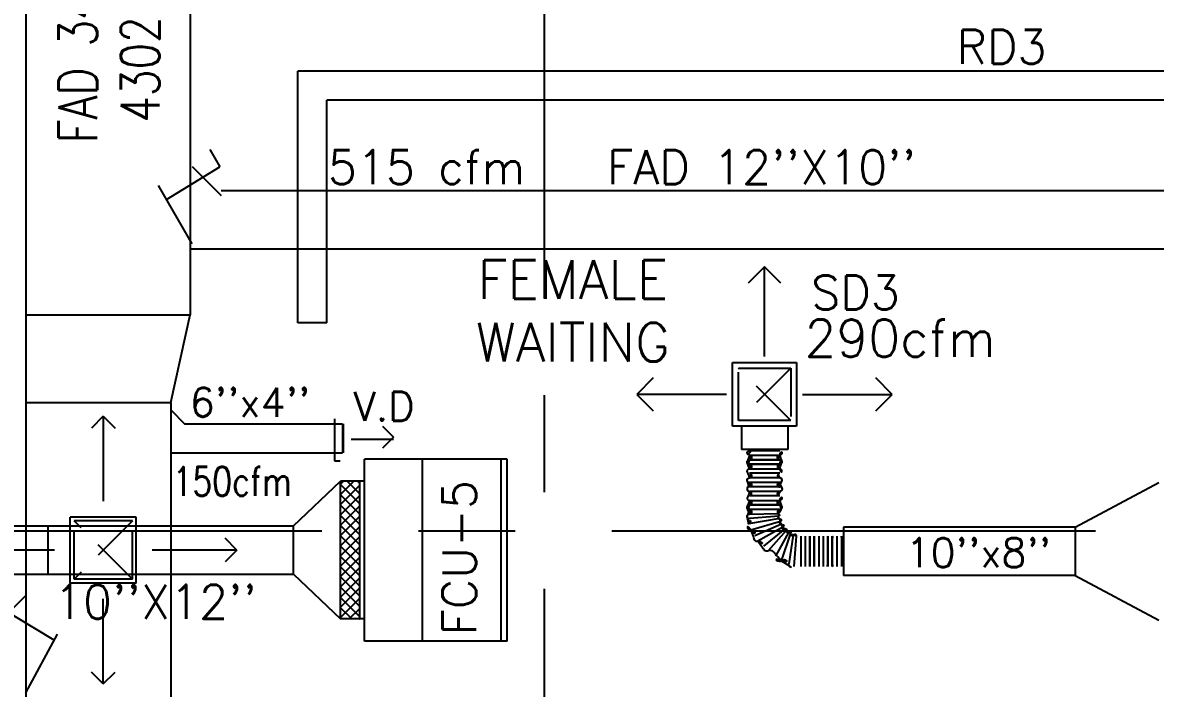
# Model space of a CAD drawing. Extents: x 417866230.2 to 417866327.8, y 43498045.5 to 43498135.4.
# Drawn here: x 417866267.9 to 417866273.75, y 43498073.09 to 43498076.53 of the extents above; entities that cross this region are included whole.
import ezdxf
from ezdxf.enums import TextEntityAlignment as Align

# ---------------------------------------------------------------- set-up
doc = ezdxf.new("R2010")
doc.units = 0
doc.header["$MEASUREMENT"] = 0
doc.linetypes.add('CENTERX2', pattern=[4, 2.5, -0.5, 0.5, -0.5])
doc.linetypes.add('HIDDEN', pattern=[0.375, 0.25, -0.125])
doc.layers.get('0').update_dxf_attribs({"linetype": 'CONTINUOUS'})
for name, color, linetype in [('AXES', 11, 'CENTERX2'), ('DUCT', 6, 'CONTINUOUS'), ('FCU', 6, 'CONTINUOUS'), ('HAT', 12, 'CONTINUOUS'), ('M-AC-FLEX', 3, 'CONTINUOUS'), ('M-EGU.', 2, 'CONTINUOUS'), ('RM-NAME', 9, 'CONTINUOUS'), ('SCD', 2, 'CONTINUOUS'), ('WALL', 4, 'CONTINUOUS')]:
    doc.layers.add(name, color=color, linetype=linetype)
doc.styles.add('ROMANS', font='ROMANS.shx', dxfattribs={"width": 0.6})

# ---------------------------------------------------------------- blocks, each defined once
blk = doc.blocks.new('RM1')
at = {"layer": 'RM-NAME', "style": 'ROMANS'}
for tag, p in [('ROOMNAME1', (0, 323.8)), ('ROOMNAME2', (0, 0))]:
    blk.add_attdef(tag, text='', height=200, dxfattribs=at).set_placement(p, align=Align.MIDDLE)
blk = doc.blocks.new('*X118')
at = {"color": 0}
for p, q in [((23911.7, -1650.2), (23966, -1595.9)), ((23911.7, -1597.2), (23912.9, -1595.9)), ((23969.8, -1695.9), (23911.7, -1637.8)), ((23919, -1695.9), (24019, -1595.9)), ((24022.8, -1695.9), (23922.8, -1595.9)), ((23972, -1695.9), (24072, -1595.9)), ((24075.9, -1695.9), (23975.9, -1595.9)), ((24025.1, -1695.9), (24125.1, -1595.9)), ((24128.9, -1695.9), (24028.9, -1595.9)), ((24078.1, -1695.9), (24178.1, -1595.9)), ((24181.9, -1695.9), (24081.9, -1595.9)), ((24131.1, -1695.9), (24231.1, -1595.9)), ((24235, -1695.9), (24135, -1595.9)), ((24184.2, -1695.9), (24284.2, -1595.9)), ((24288, -1695.9), (24188, -1595.9)), ((24237.2, -1695.9), (24337.2, -1595.9)), ((24341, -1695.9), (24241, -1595.9)), ((24290.2, -1695.9), (24390.2, -1595.9)), ((24394.1, -1695.9), (24294.1, -1595.9)), ((24343.3, -1695.9), (24443.3, -1595.9)), ((24447.1, -1695.9), (24347.1, -1595.9)), ((24396.3, -1695.9), (24496.3, -1595.9)), ((24500.1, -1695.9), (24400.1, -1595.9)), ((24449.3, -1695.9), (24549.3, -1595.9)), ((24553.2, -1695.9), (24453.2, -1595.9)), ((24502.4, -1695.9), (24602.4, -1595.9)), ((24606.2, -1695.9), (24506.2, -1595.9)), ((24555.4, -1695.9), (24623.7, -1627.6)), ((24623.7, -1660.4), (24559.2, -1595.9)), ((24623.7, -1607.4), (24612.3, -1595.9)), ((23916.8, -1695.9), (23911.7, -1690.9)), ((24608.4, -1695.9), (24623.7, -1680.7))]:
    blk.add_line(p, q, dxfattribs=at)

msp = doc.modelspace()

# ---------------------------------------------------------------- linework, layer by layer
at = {"layer": 'AXES'}
for p, q in [((417866270.5969, 43498063.1021), (417866270.5969, 43498121.9221)), ((417866230.9454, 43498073.9021), (417866300.0369, 43498073.9021))]:
    msp.add_line(p, q, dxfattribs=at)
at = {"layer": 'DUCT'}
for p, q in [((417866267.9154, 43498081.8569), (417866267.9154, 43498067.7049)), ((417866268.7654, 43498081.8569), (417866268.7654, 43498075.0186)), ((417866268.8673, 43498075.8719), (417866268.9193, 43498075.7818)), ((417866268.6423, 43498075.6145), (417866268.9193, 43498075.7818)), ((417866268.775, 43498075.7847), (417866268.925, 43498075.6347)), ((417866268.775, 43498075.3847), (417866268.6011, 43498075.6858)), ((417866268.925, 43498075.6597), (417866277.1999, 43498075.6597)), ((417866268.7654, 43498075.3597), (417866277.1999, 43498075.3597)), ((417866267.9154, 43498075.0186), (417866268.7654, 43498075.0186)), ((417866268.6654, 43498074.5641), (417866268.7654, 43498075.0186)), ((417866267.9154, 43498074.5641), (417866268.6654, 43498074.5641)), ((417866268.6654, 43498074.5641), (417866268.6654, 43498072.9124)), ((417866268.6654, 43498074.5266), (417866268.7367, 43498074.4552)), ((417866268.7367, 43498074.4552), (417866269.5526, 43498074.4552)), ((417866269.5116, 43498074.4796), (417866269.5116, 43498074.2632)), ((417866269.5526, 43498074.4552), (417866269.5526, 43498074.3052)), ((417866269.5561, 43498074.4552), (417866269.5561, 43498074.3052)), ((417866268.6654, 43498074.3052), (417866269.5526, 43498074.3052)), ((417866269.5116, 43498074.2632), (417866269.5403, 43498074.2632)), ((417866269.2986, 43498073.9271), (417866269.5421, 43498074.1581)), ((417866273.3398, 43498073.9203), (417866273.7719, 43498074.1513)), ((417866259.1301, 43498073.9271), (417866269.2986, 43498073.9271)), ((417866268.0312, 43498073.6771), (417866268.0312, 43498073.9271)), ((417866269.2986, 43498073.6771), (417866269.2986, 43498073.9271)), ((417866273.3398, 43498073.9203), (417866272.1419, 43498073.9203)), ((417866272.1419, 43498073.9203), (417866272.1419, 43498073.6703)), ((417866273.3398, 43498073.9203), (417866273.3398, 43498073.6703)), ((417866259.1301, 43498073.6771), (417866269.2986, 43498073.6771)), ((417866269.2986, 43498073.6771), (417866269.5421, 43498073.4461)), ((417866273.3398, 43498073.6703), (417866272.1419, 43498073.6703)), ((417866273.3398, 43498073.6703), (417866273.7719, 43498073.4393)), ((417866267.9154, 43498073.5675), (417866267.7622, 43498073.4143)), ((417866268.0619, 43498073.3358), (417866267.7483, 43498073.5251)), ((417866267.9154, 43498073.0643), (417866268.0788, 43498073.3671))]:
    msp.add_line(p, q, dxfattribs=at)
at = {"layer": 'FCU', "color": 6}
for p, q in [((417866270.4041, 43498074.2721), (417866269.6671, 43498074.2721)), ((417866269.6671, 43498073.3321), (417866269.6671, 43498074.2721)), ((417866269.9671, 43498073.3321), (417866269.9671, 43498074.2721)), ((417866270.4041, 43498073.3321), (417866270.4041, 43498074.2721)), ((417866270.4041, 43498073.3321), (417866269.6671, 43498073.3321))]:
    msp.add_line(p, q, dxfattribs=at)
at = {"layer": 'FCU', "color": 3}
for p, q in [((417866270.3721, 43498073.3321), (417866270.3721, 43498074.2721)), ((417866269.5421, 43498073.4461), (417866269.5421, 43498074.1581)), ((417866269.6671, 43498074.1581), (417866269.5421, 43498074.1581)), ((417866269.6421, 43498073.4461), (417866269.6421, 43498074.1581)), ((417866269.6671, 43498073.4461), (417866269.5421, 43498073.4461))]:
    msp.add_line(p, q, dxfattribs=at)
at = {"layer": 'M-AC-FLEX', "color": 11}
for p, q in [((417866271.6558, 43498074.2924), (417866271.8128, 43498074.2924)), ((417866271.8128, 43498074.2689), (417866271.6558, 43498074.2689)), ((417866271.8128, 43498074.2689), (417866271.6558, 43498074.2689)), ((417866271.6558, 43498074.2689), (417866271.8128, 43498074.2689)), ((417866271.813, 43498074.3155), (417866271.656, 43498074.3155)), ((417866271.8128, 43498074.2455), (417866271.6558, 43498074.2455)), ((417866271.6558, 43498074.2455), (417866271.8128, 43498074.2455)), ((417866271.8128, 43498074.2455), (417866271.6558, 43498074.2455)), ((417866271.6558, 43498074.222), (417866271.8128, 43498074.222)), ((417866271.813, 43498074.199), (417866271.656, 43498074.199)), ((417866271.813, 43498074.1755), (417866271.656, 43498074.1755)), ((417866271.813, 43498074.152), (417866271.656, 43498074.152)), ((417866271.813, 43498074.152), (417866271.656, 43498074.152)), ((417866271.813, 43498074.152), (417866271.656, 43498074.152)), ((417866271.813, 43498074.152), (417866271.656, 43498074.152)), ((417866271.813, 43498074.152), (417866271.656, 43498074.152)), ((417866271.813, 43498074.1286), (417866271.656, 43498074.1286)), ((417866271.813, 43498074.1286), (417866271.656, 43498074.1286)), ((417866271.813, 43498074.1286), (417866271.656, 43498074.1286)), ((417866271.813, 43498074.1286), (417866271.656, 43498074.1286)), ((417866271.813, 43498074.1286), (417866271.656, 43498074.1286)), ((417866271.813, 43498074.1051), (417866271.656, 43498074.1051)), ((417866271.6558, 43498074.0586), (417866271.8128, 43498074.0586)), ((417866271.8128, 43498074.0351), (417866271.6558, 43498074.0351)), ((417866271.6558, 43498074.0351), (417866271.8128, 43498074.0351)), ((417866271.813, 43498074.0817), (417866271.656, 43498074.0817)), ((417866271.8128, 43498074.0117), (417866271.6558, 43498074.0117)), ((417866271.6558, 43498073.9882), (417866271.8061, 43498073.9903)), ((417866271.8082, 43498073.9772), (417866271.6558, 43498073.9647)), ((417866271.8132, 43498073.9648), (417866271.6519, 43498073.9378)), ((417866271.8162, 43498073.9502), (417866271.6632, 43498073.9044)), ((417866271.8216, 43498073.9356), (417866271.6837, 43498073.8749)), ((417866271.8287, 43498073.9204), (417866271.6991, 43498073.8483)), ((417866271.8371, 43498073.9106), (417866271.7291, 43498073.8226)), ((417866271.8483, 43498073.9049), (417866271.7533, 43498073.799)), ((417866271.86, 43498073.8967), (417866271.7907, 43498073.7704)), ((417866271.8693, 43498073.8887), (417866271.821, 43498073.7461)), ((417866271.8822, 43498073.8816), (417866271.8601, 43498073.7316)), ((417866271.8977, 43498073.8738), (417866271.8857, 43498073.7176)), ((417866271.9212, 43498073.8738), (417866271.9212, 43498073.7168)), ((417866271.9446, 43498073.8738), (417866271.9446, 43498073.7168)), ((417866271.9681, 43498073.8738), (417866271.9681, 43498073.7168)), ((417866271.9681, 43498073.7166), (417866271.9681, 43498073.8736)), ((417866271.9912, 43498073.8738), (417866271.9912, 43498073.7168)), ((417866271.9912, 43498073.7166), (417866271.9912, 43498073.8736)), ((417866272.0146, 43498073.8738), (417866272.0146, 43498073.7168)), ((417866272.0146, 43498073.8738), (417866272.0146, 43498073.7168)), ((417866272.0381, 43498073.8738), (417866272.0381, 43498073.7168)), ((417866272.0381, 43498073.8738), (417866272.0381, 43498073.7168)), ((417866272.0615, 43498073.8738), (417866272.0615, 43498073.7168)), ((417866272.0615, 43498073.8738), (417866272.0615, 43498073.7168)), ((417866272.0615, 43498073.7166), (417866272.0615, 43498073.8736)), ((417866272.0615, 43498073.7166), (417866272.0615, 43498073.8736)), ((417866272.0846, 43498073.8738), (417866272.0846, 43498073.7168)), ((417866272.0846, 43498073.8738), (417866272.0846, 43498073.7168)), ((417866272.0846, 43498073.7166), (417866272.0846, 43498073.8736)), ((417866272.0846, 43498073.7166), (417866272.0846, 43498073.8736)), ((417866272.1081, 43498073.8738), (417866272.1081, 43498073.7168)), ((417866272.1081, 43498073.8738), (417866272.1081, 43498073.7168)), ((417866272.1315, 43498073.8738), (417866272.1315, 43498073.7168)), ((417866272.1315, 43498073.8738), (417866272.1315, 43498073.7168))]:
    msp.add_line(p, q, dxfattribs=at)
at = {"layer": 'M-AC-FLEX'}
for points in [[(417866271.6558, 43498074.2924, -1), (417866271.6558, 43498074.2689, 1), (417866271.6558, 43498074.2455)], [(417866271.6558, 43498074.2455, -1), (417866271.6558, 43498074.2689)], [(417866271.6558, 43498074.2689, 1), (417866271.6558, 43498074.2455)], [(417866271.6558, 43498074.222, 1), (417866271.6558, 43498074.2455, -1), (417866271.6558, 43498074.2689)], [(417866271.6558, 43498074.2689, 1), (417866271.6558, 43498074.2455)], [(417866271.6558, 43498074.2455, -1), (417866271.6558, 43498074.2689)], [(417866271.6663, 43498074.3216, -0.274445), (417866271.656, 43498074.3155, 1.018005), (417866271.656, 43498074.2924)], [(417866271.6558, 43498074.2689, 1), (417866271.6558, 43498074.2924)], [(417866271.8128, 43498074.2924, 1), (417866271.8128, 43498074.2689, -1), (417866271.8128, 43498074.2455)], [(417866271.8128, 43498074.222, -1), (417866271.8128, 43498074.2455, 1), (417866271.8128, 43498074.2689)], [(417866271.8027, 43498074.3216, 0.274445), (417866271.813, 43498074.3155, -0.008922), (417866271.8134, 43498074.3155)], [(417866271.8128, 43498074.2924, 0.999838), (417866271.8132, 43498074.3155)], [(417866271.8128, 43498074.2455, 1), (417866271.8128, 43498074.2689)], [(417866271.8128, 43498074.2689, -1), (417866271.8128, 43498074.2455)], [(417866271.8132, 43498074.2924, -0.004461), (417866271.813, 43498074.2924)], [(417866271.656, 43498074.1286, 1), (417866271.656, 43498074.152, -1), (417866271.656, 43498074.1755, 1), (417866271.656, 43498074.199, -1.018005), (417866271.656, 43498074.222)], [(417866271.6558, 43498074.2455, -1), (417866271.6558, 43498074.222)], [(417866271.8128, 43498074.222, -0.999838), (417866271.8132, 43498074.199)], [(417866271.8132, 43498074.222, 0.004461), (417866271.813, 43498074.222)], [(417866271.656, 43498074.1286, 1), (417866271.656, 43498074.152, -0.67797), (417866271.6479, 43498074.1723, -0.67797)], [(417866271.656, 43498074.152, -1), (417866271.656, 43498074.1286, 1), (417866271.656, 43498074.1051, -1), (417866271.656, 43498074.0817, 1.018005), (417866271.656, 43498074.0586)], [(417866271.656, 43498074.152, -1), (417866271.656, 43498074.1286, 0.67797), (417866271.6479, 43498074.1083, 0.67797)], [(417866271.656, 43498074.1286, 1), (417866271.656, 43498074.152, -0.204245), (417866271.6475, 43498074.1556, -0.204245)], [(417866271.656, 43498074.1286, 1), (417866271.656, 43498074.152, -0.204245), (417866271.6475, 43498074.1556, -0.204245)], [(417866271.656, 43498074.1286, 1), (417866271.656, 43498074.152, -0.204245), (417866271.6475, 43498074.1556, -0.204245)], [(417866271.6475, 43498074.1556, 0.204245), (417866271.656, 43498074.152)], [(417866271.656, 43498074.1286, 1), (417866271.656, 43498074.152, -0.204245), (417866271.6475, 43498074.1556, -0.204245)], [(417866271.6475, 43498074.1556, 0.204245), (417866271.656, 43498074.152)], [(417866271.656, 43498074.152, -1), (417866271.656, 43498074.1286, 0.204245), (417866271.6475, 43498074.125, 0.204245)], [(417866271.656, 43498074.152, -1), (417866271.656, 43498074.1286, 0.204245), (417866271.6475, 43498074.125, 0.204245)], [(417866271.656, 43498074.152, -1), (417866271.656, 43498074.1286, 0.204245), (417866271.6475, 43498074.125, 0.204245)], [(417866271.656, 43498074.152, -1), (417866271.656, 43498074.1286, 0.204245), (417866271.6475, 43498074.125, 0.204245)], [(417866271.656, 43498074.1286, 1), (417866271.656, 43498074.152)], [(417866271.656, 43498074.152, -1), (417866271.656, 43498074.1286)], [(417866271.813, 43498074.1286, -1), (417866271.813, 43498074.152, 1), (417866271.813, 43498074.1755, -1), (417866271.813, 43498074.199, 0.008922), (417866271.8134, 43498074.199, 0.008922)], [(417866271.813, 43498074.1286, -1), (417866271.813, 43498074.152, 0.67797), (417866271.821, 43498074.1723, 0.67797)], [(417866271.813, 43498074.1286, -1), (417866271.813, 43498074.152, 0.204245), (417866271.8214, 43498074.1556, 0.204245)], [(417866271.813, 43498074.1286, -1), (417866271.813, 43498074.152, 0.204245), (417866271.8214, 43498074.1556, 0.204245)], [(417866271.813, 43498074.1286, -1), (417866271.813, 43498074.152, 0.204245), (417866271.8214, 43498074.1556, 0.204245)], [(417866271.813, 43498074.1286, -1), (417866271.813, 43498074.152, 0.000001), (417866271.813, 43498074.152, 0.000001)], [(417866271.813, 43498074.152, 1), (417866271.813, 43498074.1286, -1), (417866271.813, 43498074.1051, 1), (417866271.813, 43498074.0817, -0.008922), (417866271.8134, 43498074.0817, -0.008922)], [(417866271.813, 43498074.152, 1), (417866271.813, 43498074.1286, -0.204245), (417866271.8214, 43498074.125, -0.204245)], [(417866271.813, 43498074.1286, -1), (417866271.813, 43498074.152)], [(417866271.813, 43498074.152, 1), (417866271.813, 43498074.1286, -0.204245), (417866271.8214, 43498074.125, -0.204245)], [(417866271.813, 43498074.152, 1), (417866271.813, 43498074.1286, -0.67797), (417866271.821, 43498074.1083, -0.67797)], [(417866271.813, 43498074.152, 1), (417866271.813, 43498074.1286, -0.000001), (417866271.813, 43498074.1286, -0.000001)], [(417866271.813, 43498074.152, 1), (417866271.813, 43498074.1286)], [(417866271.813, 43498074.152, 1), (417866271.813, 43498074.1286, -0.204245), (417866271.8214, 43498074.125, -0.204245)], [(417866271.8214, 43498074.1556, -0.204245), (417866271.813, 43498074.152)], [(417866271.8214, 43498074.1556, -0.204245), (417866271.813, 43498074.152)], [(417866271.6475, 43498074.125, -0.204245), (417866271.656, 43498074.1286)], [(417866271.6475, 43498074.125, -0.204245), (417866271.656, 43498074.1286)], [(417866271.8214, 43498074.125, 0.204245), (417866271.813, 43498074.1286)], [(417866271.8214, 43498074.125, 0.204245), (417866271.813, 43498074.1286)], [(417866271.6558, 43498074.0586, -1), (417866271.6558, 43498074.0351, 1), (417866271.6558, 43498074.0117)], [(417866271.6558, 43498073.9882, 1), (417866271.6558, 43498074.0117, -1), (417866271.6558, 43498074.0351)], [(417866271.6558, 43498074.0351, 1), (417866271.6558, 43498074.0117)], [(417866271.6558, 43498074.0117, -1), (417866271.6558, 43498074.0351)], [(417866271.6558, 43498074.0351, 1), (417866271.6558, 43498074.0586)], [(417866271.8128, 43498074.0586, 1), (417866271.8128, 43498074.0351, -1), (417866271.8128, 43498074.0117)], [(417866271.8061, 43498073.9903, -0.736653), (417866271.8128, 43498074.0117, 1), (417866271.8128, 43498074.0351)], [(417866271.8128, 43498074.0586, 0.999838), (417866271.8132, 43498074.0817)], [(417866271.8128, 43498074.0351, -1), (417866271.8128, 43498074.0117)], [(417866271.8132, 43498074.0586, -0.004461), (417866271.813, 43498074.0586)], [(417866271.6558, 43498074.0117, -1), (417866271.6558, 43498073.9882, 1), (417866271.6558, 43498073.9647)], [(417866271.6522, 43498073.9378, 0.575939), (417866271.6558, 43498073.9647, -1), (417866271.6558, 43498073.9882)], [(417866271.6558, 43498074.0117, -0.606794), (417866271.6654, 43498073.9932, -0.606794)], [(417866271.8128, 43498074.0117, 0.606794), (417866271.8032, 43498073.9932, 0.606794)], [(417866271.8178, 43498073.9512, 0.78893), (417866271.8124, 43498073.9648, -1.030272), (417866271.8082, 43498073.9772)], [(417866271.8082, 43498073.9772, 0.635837), (417866271.8061, 43498073.9903, 0.724161)], [(417866271.6632, 43498073.9044, -0.665042), (417866271.6519, 43498073.9378)], [(417866271.8287, 43498073.9204, 0.850272), (417866271.8247, 43498073.9362, -1.072461), (417866271.8178, 43498073.9512)], [(417866271.849, 43498073.9062, 0.698197), (417866271.8371, 43498073.9106, -1.180405), (417866271.8287, 43498073.9204)], [(417866271.6632, 43498073.9044, -0.652763), (417866271.6837, 43498073.8749, 0.764077), (417866271.6991, 43498073.8483, -0.428567), (417866271.7291, 43498073.8226, 0.696093), (417866271.7533, 43498073.799)], [(417866271.8693, 43498073.8887, 1.125229), (417866271.86, 43498073.8967, -1.12511), (417866271.849, 43498073.9062, -0.893954)], [(417866271.8977, 43498073.8735, 0.879519), (417866271.8822, 43498073.8816, -1.034976), (417866271.8693, 43498073.8887)], [(417866271.9212, 43498073.8738, -0.987495), (417866271.8977, 43498073.8735, -0.606794)], [(417866271.9212, 43498073.8738, -1), (417866271.9446, 43498073.8738)], [(417866271.9681, 43498073.8738, -1), (417866271.9446, 43498073.8738, 1), (417866271.9212, 43498073.8738)], [(417866271.9446, 43498073.8738, 1), (417866271.9681, 43498073.8738)], [(417866271.9681, 43498073.8734, 0.00451), (417866271.9681, 43498073.8736, -1.018005), (417866271.9912, 43498073.8736)], [(417866271.9912, 43498073.8738, 1), (417866272.0146, 43498073.8738, -1), (417866272.0381, 43498073.8738)], [(417866272.0146, 43498073.8738, -1), (417866271.9912, 43498073.8738)], [(417866272.0381, 43498073.8738, 1), (417866272.0146, 43498073.8738)], [(417866272.0146, 43498073.8738, -1), (417866272.0381, 43498073.8738)], [(417866272.0615, 43498073.8738, -1), (417866272.0381, 43498073.8738, 1), (417866272.0146, 43498073.8738)], [(417866272.0381, 43498073.8738, 1), (417866272.0615, 43498073.8738)], [(417866272.0615, 43498073.8738, -0.412332), (417866272.0499, 43498073.8621, -0.412332)], [(417866272.0846, 43498073.8734, -0.00451), (417866272.0846, 43498073.8736, 1.018005), (417866272.0615, 43498073.8736)], [(417866272.0615, 43498073.8734, 0.00451), (417866272.0615, 43498073.8736, -1.018005), (417866272.0846, 43498073.8736)], [(417866272.0846, 43498073.8738, 1), (417866272.1081, 43498073.8738, -1), (417866272.1315, 43498073.8738)], [(417866272.0846, 43498073.8738, 0.412332), (417866272.0963, 43498073.8621, 0.412332)], [(417866272.1081, 43498073.8738, -1), (417866272.0846, 43498073.8738)], [(417866272.1081, 43498073.8738, -1), (417866272.1315, 43498073.8738)], [(417866272.1419, 43498073.8622, -0.380677), (417866272.1315, 43498073.8738, 1), (417866272.1081, 43498073.8738)], [(417866272.1315, 43498073.8738, 1), (417866272.1081, 43498073.8738)], [(417866272.1315, 43498073.8738, 0.380677), (417866272.1419, 43498073.8622, 0.380677)], [(417866271.821, 43498073.7461, -0.604437), (417866271.7907, 43498073.7704, 0.497993), (417866271.7533, 43498073.799)], [(417866271.8208, 43498073.7457, -0.562442), (417866271.8601, 43498073.7316, 0.803591), (417866271.8857, 43498073.7176)], [(417866271.8857, 43498073.7176, -0.661578), (417866271.9212, 43498073.7168, 1), (417866271.9446, 43498073.7168)], [(417866271.9681, 43498073.7168, 1), (417866271.9446, 43498073.7168, -1), (417866271.9212, 43498073.7168)], [(417866271.9681, 43498073.7168, 0.999838), (417866271.9912, 43498073.7164)], [(417866271.9912, 43498073.7168, -0.999838), (417866271.9681, 43498073.7164)], [(417866271.9681, 43498073.7164, -0.004461), (417866271.9681, 43498073.7166)], [(417866271.9681, 43498073.7166, 0.008922), (417866271.9681, 43498073.7162)], [(417866271.9912, 43498073.7168, -1), (417866272.0146, 43498073.7168, 1), (417866272.0381, 43498073.7168)], [(417866271.9912, 43498073.7168, 0.00451), (417866271.9912, 43498073.7166, -0.008922), (417866271.9912, 43498073.7162)], [(417866271.9912, 43498073.7164, 0.004461), (417866271.9912, 43498073.7166)], [(417866272.0615, 43498073.7168, 1), (417866272.0381, 43498073.7168, -1), (417866272.0146, 43498073.7168)], [(417866272.0615, 43498073.7168, 0.412332), (417866272.0499, 43498073.7285, 0.412332)], [(417866272.0615, 43498073.7168, -0.00451), (417866272.0615, 43498073.7166, 0.008922), (417866272.0615, 43498073.7162)], [(417866272.0846, 43498073.7168, -0.999838), (417866272.0615, 43498073.7164)], [(417866272.0615, 43498073.7168, 0.999838), (417866272.0846, 43498073.7164)], [(417866272.0615, 43498073.7168, 0.999838), (417866272.0846, 43498073.7164)], [(417866272.0846, 43498073.7168, -0.999838), (417866272.0615, 43498073.7164)], [(417866272.0615, 43498073.7164, -0.004461), (417866272.0615, 43498073.7166)], [(417866272.0615, 43498073.7164, -0.004461), (417866272.0615, 43498073.7166)], [(417866272.0615, 43498073.7166, 0.008922), (417866272.0615, 43498073.7162)], [(417866272.0846, 43498073.7168, -0.412332), (417866272.0963, 43498073.7285, -0.412332)], [(417866272.0846, 43498073.7168, -1), (417866272.1081, 43498073.7168, 1), (417866272.1315, 43498073.7168)], [(417866272.0846, 43498073.7168, 0.00451), (417866272.0846, 43498073.7166, -0.008922), (417866272.0846, 43498073.7162)], [(417866272.0846, 43498073.7164, 0.004461), (417866272.0846, 43498073.7166)], [(417866272.0846, 43498073.7166, -0.008922), (417866272.0846, 43498073.7162)], [(417866272.0846, 43498073.7164, 0.004461), (417866272.0846, 43498073.7166)], [(417866272.1419, 43498073.7285, 0.380677), (417866272.1315, 43498073.7168, -1), (417866272.1081, 43498073.7168)]]:
    msp.add_lwpolyline(points, format="xyb", dxfattribs=at)
at = {"layer": 'M-EGU.'}
for p, q in [((417866271.7345, 43498075.2666), (417866271.6496, 43498075.1817)), ((417866271.8193, 43498075.1817), (417866271.7345, 43498075.2666)), ((417866271.7345, 43498074.8032), (417866271.7345, 43498075.2666)), ((417866271.5695, 43498074.7716), (417866271.8995, 43498074.7716)), ((417866271.5695, 43498074.4416), (417866271.5695, 43498074.7716)), ((417866271.8995, 43498074.7716), (417866271.8995, 43498074.4416)), ((417866271.1593, 43498074.6914), (417866271.0745, 43498074.6066)), ((417866272.3945, 43498074.6066), (417866272.3096, 43498074.6914)), ((417866271.0745, 43498074.6066), (417866271.1593, 43498074.5217)), ((417866271.5379, 43498074.6066), (417866271.0745, 43498074.6066)), ((417866271.9311, 43498074.6066), (417866272.3945, 43498074.6066)), ((417866272.3096, 43498074.5217), (417866272.3945, 43498074.6066)), ((417866268.3161, 43498074.4933), (417866268.255, 43498074.4322)), ((417866268.3161, 43498074.4933), (417866268.3161, 43498074.0545)), ((417866268.3161, 43498074.4933), (417866268.3772, 43498074.4322)), ((417866269.7593, 43498074.4419), (417866269.8159, 43498074.3853)), ((417866271.8995, 43498074.4416), (417866271.5695, 43498074.4416)), ((417866271.6145, 43498074.4416), (417866271.6145, 43498074.3216)), ((417866271.8545, 43498074.4416), (417866271.8545, 43498074.3216)), ((417866269.8159, 43498074.3853), (417866269.7593, 43498074.3288)), ((417866269.5981, 43498074.3751), (417866269.8159, 43498074.3751)), ((417866271.8545, 43498074.3216), (417866271.6145, 43498074.3216)), ((417866268.1457, 43498073.6317), (417866268.1457, 43498073.9725)), ((417866268.4865, 43498073.9725), (417866268.1457, 43498073.9725)), ((417866268.4865, 43498073.6317), (417866268.4865, 43498073.9725)), ((417866269.0073, 43498073.8021), (417866268.9462, 43498073.8632)), ((417866268.0638, 43498073.8021), (417866267.6249, 43498073.8021)), ((417866269.0073, 43498073.8021), (417866268.5685, 43498073.8021)), ((417866269.0073, 43498073.8021), (417866268.9462, 43498073.741)), ((417866268.4865, 43498073.6317), (417866268.1457, 43498073.6317)), ((417866268.3161, 43498073.1109), (417866268.3161, 43498073.5497)), ((417866268.3161, 43498073.1109), (417866268.255, 43498073.172)), ((417866268.3161, 43498073.1109), (417866268.3772, 43498073.172))]:
    msp.add_line(p, q, dxfattribs=at)
at = {"layer": 'M-EGU.', "linetype": 'HIDDEN'}
for p, q in [((417866271.8695, 43498074.4716), (417866271.5995, 43498074.7416)), ((417866271.8695, 43498074.7416), (417866271.5995, 43498074.4716)), ((417866271.5995, 43498074.7416), (417866271.8695, 43498074.7416)), ((417866271.5995, 43498074.4716), (417866271.5995, 43498074.7416)), ((417866271.8695, 43498074.7416), (417866271.8695, 43498074.4716)), ((417866271.8695, 43498074.4716), (417866271.5995, 43498074.4716)), ((417866268.4665, 43498073.6517), (417866268.1657, 43498073.9525)), ((417866268.4665, 43498073.9525), (417866268.1657, 43498073.6517)), ((417866268.1657, 43498073.6517), (417866268.1657, 43498073.9525)), ((417866268.4665, 43498073.9525), (417866268.1657, 43498073.9525)), ((417866268.4665, 43498073.6517), (417866268.4665, 43498073.9525)), ((417866268.4665, 43498073.6517), (417866268.1657, 43498073.6517))]:
    msp.add_line(p, q, dxfattribs=at)
at = {"layer": 'WALL'}
for p, q in [((417866274.2169, 43498076.2771), (417866269.3219, 43498076.2771)), ((417866269.3219, 43498074.9771), (417866269.3219, 43498076.2771)), ((417866274.2169, 43498076.1271), (417866269.4719, 43498076.1271)), ((417866269.4719, 43498074.9771), (417866269.4719, 43498076.1271)), ((417866269.4719, 43498074.9771), (417866269.3219, 43498074.9771))]:
    msp.add_line(p, q, dxfattribs=at)

# ---------------------------------------------------------------- block references
at = {"layer": 'FCU', "color": 11, "extrusion": (0, 0, -1), "xscale": 0.001, "yscale": 0.001, "zscale": -0.001, "rotation": 90}
msp.add_blockref('*X118', (-417866271.2381, 43498049.5344), dxfattribs=at)
at = {"layer": 'HAT'}
ref = msp.add_blockref('RM1', (417866270.7438, 43498074.8763), dxfattribs=dict(at, xscale=0.001000000047497451, yscale=0.0009999999892897904, zscale=0.001))
ref.add_attrib('ROOMNAME2', 'WAITING', dxfattribs={"layer": 'RM-NAME', "height": 0.2, "style": 'ROMANS'}).set_placement((417866270.7438, 43498074.8763), align=Align.MIDDLE)
ref.add_attrib('ROOMNAME1', 'FEMALE', dxfattribs={"layer": 'RM-NAME', "height": 0.2, "style": 'ROMANS'}).set_placement((417866270.7438, 43498075.2001), align=Align.MIDDLE)

# ---------------------------------------------------------------- texts
at = {"layer": 'SCD', "style": 'ROMANS', "width": 0.8}
for s, p in [("FAD 34''X18''", (417866268.2853, 43498075.9044)), ('4302 cfm', (417866268.6065, 43498076.0114))]:
    msp.add_text(s, height=0.2, rotation=90, dxfattribs=at).set_placement(p)
at = {"layer": 'SCD', "style": 'ROMANS'}
for s, height, p in [('RD3', 0.175, (417866272.7268, 43498076.3157)), ('515 cfm', 0.175, (417866269.4771, 43498075.6938)), ("FAD 12''X10''", 0.175, (417866270.9207, 43498075.6938)), ('SD3', 0.175, (417866271.9756, 43498075.0459)), ('290cfm', 0.1925, (417866271.9405, 43498074.8009)), ("6''x4''", 0.15, (417866268.7634, 43498074.4914)), ('V.D', 0.15, (417866269.6095, 43498074.4701)), ("10''x8''", 0.15, (417866272.4643, 43498073.7139)), ("10''X12''", 0.175, (417866268.0613, 43498073.4476))]:
    msp.add_text(s, height=height, dxfattribs=at).set_placement(p)
at = {"layer": 'SCD', "style": 'ROMANS', "width": 0.8}
msp.add_text('150cfm', height=0.15, dxfattribs=at).set_placement((417866268.6739, 43498074.0819))
at = {"layer": 'SCD', "style": 'ROMANS'}
msp.add_text('FCU-5', height=0.175, rotation=90, dxfattribs=at).set_placement((417866270.2439, 43498073.3612))

doc.saveas('drawing.dxf')
